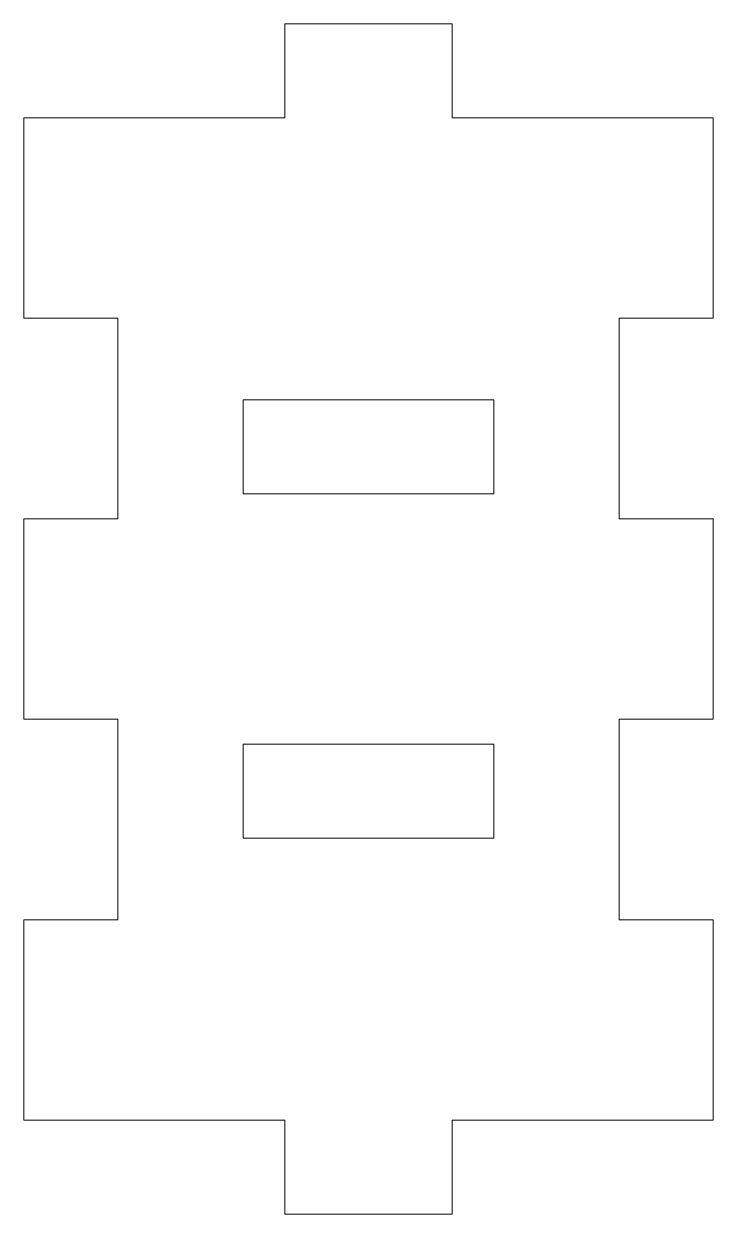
# Model space of a CAD drawing. Header units: inches. Extents: x -0.69 to 0.69, y -1.19 to 1.19.
import ezdxf

# ---------------------------------------------------------------- set-up
doc = ezdxf.new("R2010")
doc.units = ezdxf.units.IN
doc.header["$MEASUREMENT"] = 0

msp = doc.modelspace()

# ---------------------------------------------------------------- linework, layer by layer
at = {"color": 7, "linetype": 'Continuous', "lineweight": 15}
for p, q in [((0.1667, 1.1875), (-0.1667, 1.1875)), ((-0.1667, 1.1875), (-0.1667, 1)), ((0.1667, 1), (0.1667, 1.1875)), ((-0.1667, 1), (-0.6875, 1)), ((-0.6875, 1), (-0.6875, 0.6)), ((0.6875, 1), (0.1667, 1)), ((0.6875, 0.6), (0.6875, 1)), ((-0.6875, 0.6), (-0.5, 0.6)), ((-0.5, 0.6), (-0.5, 0.2)), ((0.5, 0.2), (0.5, 0.6)), ((0.5, 0.6), (0.6875, 0.6)), ((0.25, 0.4375), (-0.25, 0.4375)), ((-0.25, 0.4375), (-0.25, 0.25)), ((0.25, 0.25), (0.25, 0.4375)), ((-0.25, 0.25), (0.25, 0.25)), ((-0.5, 0.2), (-0.6875, 0.2)), ((-0.6875, 0.2), (-0.6875, -0.2)), ((0.6875, 0.2), (0.5, 0.2)), ((0.6875, -0.2), (0.6875, 0.2)), ((-0.6875, -0.2), (-0.5, -0.2)), ((-0.5, -0.2), (-0.5, -0.6)), ((0.5, -0.6), (0.5, -0.2)), ((0.5, -0.2), (0.6875, -0.2)), ((0.25, -0.25), (-0.25, -0.25)), ((-0.25, -0.25), (-0.25, -0.4375)), ((0.25, -0.4375), (0.25, -0.25)), ((-0.25, -0.4375), (0.25, -0.4375)), ((-0.5, -0.6), (-0.6875, -0.6)), ((-0.6875, -0.6), (-0.6875, -1)), ((0.6875, -0.6), (0.5, -0.6)), ((0.6875, -1), (0.6875, -0.6)), ((-0.6875, -1), (-0.1667, -1)), ((-0.1667, -1), (-0.1667, -1.1875)), ((0.1667, -1.1875), (0.1667, -1)), ((0.1667, -1), (0.6875, -1)), ((-0.1667, -1.1875), (0.1667, -1.1875))]:
    msp.add_line(p, q, dxfattribs=at)

doc.saveas('drawing.dxf')
